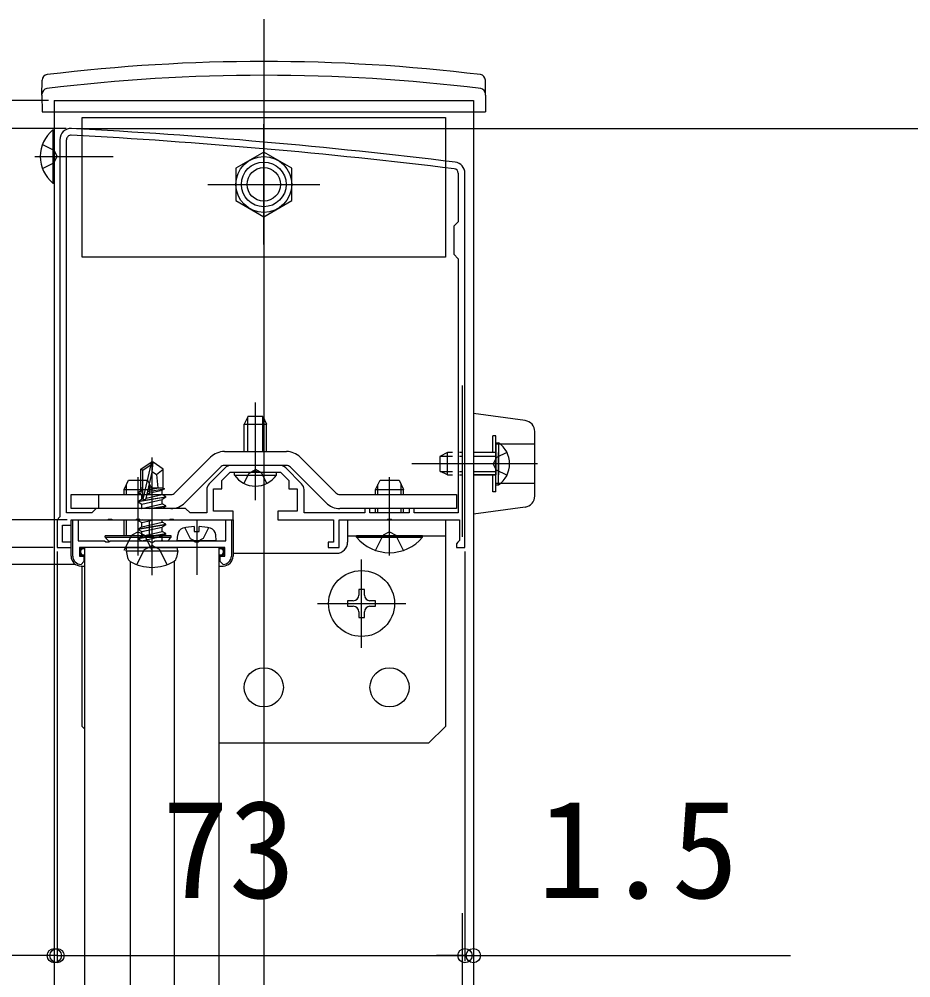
# Model space of a CAD drawing. Units: millimetres, scale not verified. Extents: x -1050 to 1050, y -1565 to 1555.
# Drawn here: x -759.7 to -600.1, y 1002.5 to 1174 of the extents above; entities that cross this region are included whole.
import ezdxf
from ezdxf.enums import TextEntityAlignment as Align

# ---------------------------------------------------------------- set-up
doc = ezdxf.new("R2010")
doc.units = ezdxf.units.MM
doc.header["$LTSCALE"] = 8
for name, color, linetype in [('0-2_YKK_11', 7, 'Continuous'), ('0-4_YKK_12', 2, 'Continuous'), ('0-5_YKK_13', 4, 'Continuous'), ('0-7_YKK_D', 6, 'Continuous')]:
    doc.layers.add(name, color=color, linetype=linetype)
doc.styles.add('ＭＳ ゴシック', font='')
doc.styles.get('ＭＳ ゴシック').set_extended_font_data('MS Gothic')

msp = doc.modelspace()

# ---------------------------------------------------------------- linework, layer by layer
at = {"layer": '0-2_YKK_11'}
for p, q in [((-751.22, 1085.667), (-751.22, 1152.467)), ((-722.856, 1093.728), (-725.681, 1090.904)), ((-713.044, 1094.167), (-721.796, 1094.167)), ((-709.159, 1090.904), (-711.984, 1093.728))]:
    msp.add_line(p, q, dxfattribs=at)
for points in [[(-752.42, 1152.467), (-752.42, 1084.967), (-752.92, 1084.467), (-752.92, 1079.467), (-750.42, 1079.467), (-750.42, 1080.467), (-751.92, 1080.467), (-751.92, 1083.467), (-750.42, 1083.467), (-750.42, 1084.467), (-743.878, 1084.467), (-743.695, 1084.587), (-743.145, 1084.587), (-742.962, 1084.467), (-738.878, 1084.467), (-738.695, 1084.587), (-738.145, 1084.587), (-737.962, 1084.467), (-732.878, 1084.467), (-732.695, 1084.587), (-732.145, 1084.587), (-731.962, 1084.467), (-721.42, 1084.467), (-721.42, 1085.967), (-724.92, 1085.967), (-724.92, 1089.967), (-723.42, 1089.967), (-723.42, 1091.467), (-721.92, 1092.967), (-717.878, 1092.967), (-717.695, 1093.087), (-717.145, 1093.087), (-716.962, 1092.967), (-712.92, 1092.967), (-711.42, 1091.467), (-711.42, 1089.967), (-709.92, 1089.967), (-709.92, 1085.967), (-713.42, 1085.967), (-713.42, 1084.467)], [(-713.42, 1084.467), (-703.42, 1084.467), (-703.42, 1080.467), (-704.42, 1080.467), (-704.42, 1079.467), (-702.42, 1079.467), (-702.42, 1084.467), (-693.878, 1084.467), (-693.695, 1084.587), (-693.145, 1084.587), (-692.962, 1084.467), (-680.92, 1084.467), (-680.92, 1080.759), (-681.17, 1080.463), (-681.42, 1080.167), (-681.42, 1079.467), (-679.92, 1079.467), (-679.92, 1146.467)], [(-681.12, 1146.467), (-681.12, 1137.767), (-681.92, 1136.967), (-681.92, 1131.967), (-681.12, 1131.167), (-681.12, 1085.667), (-689.02, 1085.667), (-689.02, 1086.467), (-689.92, 1086.467), (-689.92, 1085.667), (-696.92, 1085.667), (-696.92, 1086.467), (-697.82, 1086.467), (-697.82, 1085.667), (-708.72, 1085.667), (-708.72, 1089.843)], [(-726.12, 1089.843), (-726.12, 1085.667), (-729.12, 1085.667), (-729.92, 1086.467), (-745.92, 1086.467), (-746.72, 1085.667), (-751.22, 1085.667)], [(-750.12, 1077.967), (-750.12, 1084.467), (-749.12, 1084.467), (-749.12, 1080.667), (-744.44, 1080.667), (-744.18, 1080.517), (-743.66, 1080.517), (-743.4, 1080.667), (-736.44, 1080.667), (-736.18, 1080.517), (-735.92, 1080.367), (-735.66, 1080.517), (-735.4, 1080.667), (-728.44, 1080.667), (-728.18, 1080.517), (-727.66, 1080.517), (-727.4, 1080.667), (-722.72, 1080.667), (-722.72, 1084.467), (-721.72, 1084.467), (-721.72, 1077.967)], [(-735.92, 1079.467), (-748.92, 1079.467), (-748.92, 1077.967), (-748.12, 1077.967), (-748.12, 1076.967), (-748.62, 1076.467)], [(-723.22, 1076.467), (-723.72, 1076.967), (-723.72, 1077.967), (-722.92, 1077.967), (-722.92, 1079.467), (-735.92, 1079.467)]]:
    msp.add_lwpolyline(points, dxfattribs=at)
for centre, radius, start, end in [((-750.42, 1152.467), 2, 86.9684, 180.00001), ((-750.42, 1152.467), 0.8, 86.96839, 180.00001), ((-803.201, 155.868), 998.796, 83.01993, 86.96841), ((-803.201, 155.868), 999.996, 83.01993, 86.96841), ((-681.92, 1146.467), 2, 0.00001, 83.01993), ((-681.92, 1146.467), 0.8, 0.00001, 83.01993), ((-721.796, 1092.667), 1.5, 90.00002, 135.00001), ((-713.044, 1092.667), 1.5, 44.99999, 89.99998), ((-724.62, 1089.843), 1.5, 134.99999, 179.99998), ((-710.22, 1089.843), 1.5, 0.00002, 45.00001), ((-748.62, 1077.967), 1.5, 180.00001, 269.99999), ((-723.22, 1077.967), 1.5, 269.99978, 359.99976)]:
    msp.add_arc(centre, radius, start, end, dxfattribs=at)
at = {"layer": '0-4_YKK_12'}
for p, q in [((-715.92, 1174.038), (-715.92, 383.604)), ((-753.42, 1159.467), (-753.42, 1157.467)), ((-753.42, 1159.467), (-678.42, 1159.467)), ((-678.42, 1159.467), (-678.42, 1157.467)), ((-753.42, 1157.467), (-753.42, 627.867)), ((-678.42, 1157.467), (-678.42, 600.467)), ((-680.42, 1108.503), (-680.42, 1081.389)), ((-747.92, 643.467), (-747.92, 1079.467)), ((-723.92, 1079.467), (-747.92, 1079.467)), ((-723.92, 643.467), (-723.92, 1079.467)), ((-739.755, 643.467), (-739.755, 1076.967)), ((-731.885, 643.467), (-731.885, 1077.1)), ((-680.42, 1014.082), (-680.42, 905.223))]:
    msp.add_line(p, q, dxfattribs=at)
msp.add_circle((-715.92, 1144.467), 4, dxfattribs=at)
at = {"layer": '0-5_YKK_13'}
for p, q in [((-755.62, 1160.467), (-755.573, 1163.134)), ((-676.22, 1160.467), (-676.267, 1163.134)), ((-755.62, 1160.467), (-755.568, 1157.467)), ((-676.22, 1160.467), (-676.272, 1157.467)), ((-755.568, 1157.467), (-676.272, 1157.467)), ((-715.92, 1133.694), (-715.92, 1155.241)), ((-753.647, 1154.217), (-753.42, 1154.217)), ((-753.647, 1154.217), (-753.647, 1144.717)), ((-753.42, 1154.217), (-753.42, 1144.717)), ((-755.529, 1151.617), (-753.513, 1150.612)), ((-756.92, 1149.467), (-742.866, 1149.467)), ((-753.513, 1150.612), (-752.904, 1149.467)), ((-753.513, 1148.322), (-752.904, 1149.467)), ((-755.529, 1147.317), (-753.513, 1148.322)), ((-753.647, 1144.717), (-753.42, 1144.717)), ((-725.92, 1144.467), (-705.92, 1144.467)), ((-717.42, 1087.967), (-717.42, 1105.467)), ((-669.15, 1102.203), (-678.42, 1103.467)), ((-678.42, 1103.467), (-678.42, 1085.467)), ((-718.72, 1102.967), (-719.42, 1101.567)), ((-718.766, 1096.667), (-718.766, 1102.876)), ((-718.72, 1102.967), (-716.12, 1102.967)), ((-716.12, 1102.967), (-715.42, 1101.567)), ((-716.074, 1096.667), (-716.074, 1102.876)), ((-715.42, 1096.667), (-715.42, 1101.567)), ((-667.42, 1088.713), (-667.42, 1100.222)), ((-674.42, 1099.467), (-674.92, 1099.467)), ((-674.92, 1096.467), (-674.92, 1099.467)), ((-674.42, 1089.467), (-674.42, 1099.467)), ((-674.42, 1098.217), (-674.42, 1092.467)), ((-674.42, 1098.217), (-673.911, 1098.217)), ((-667.42, 1097.967), (-674.42, 1097.967)), ((-673.911, 1098.217), (-673.911, 1092.467)), ((-722.97, 1096.667), (-711.87, 1096.667)), ((-683.02, 1096.467), (-684.42, 1095.767)), ((-683.02, 1092.467), (-683.02, 1096.467)), ((-682.12, 1096.467), (-683.02, 1096.467)), ((-680.42, 1096.467), (-680.92, 1096.467)), ((-674.42, 1096.467), (-678.42, 1096.467)), ((-673.911, 1090.717), (-673.911, 1096.467)), ((-737.921, 1093.538), (-736.097, 1094.769)), ((-735.743, 1094.769), (-736.097, 1094.769)), ((-736.097, 1094.343), (-736.097, 1094.769)), ((-735.92, 1074.524), (-735.92, 1095.596)), ((-735.92, 1092.996), (-735.92, 1094.769)), ((-735.92, 1092.996), (-735.743, 1094.769)), ((-733.919, 1093.538), (-735.743, 1094.769)), ((-731.827, 1089.26), (-725.445, 1095.642)), ((-703.013, 1089.26), (-709.395, 1095.642)), ((-684.42, 1095.767), (-684.42, 1093.167)), ((-684.329, 1095.813), (-682.12, 1095.813)), ((-680.92, 1095.813), (-680.42, 1095.813)), ((-678.42, 1095.813), (-674.42, 1095.813)), ((-737.921, 1089.685), (-737.921, 1093.538)), ((-737.921, 1093.538), (-737.568, 1093.351)), ((-737.501, 1088.166), (-736.097, 1094.343)), ((-736.991, 1088.287), (-735.92, 1092.996)), ((-735.096, 1092.533), (-733.919, 1093.538)), ((-733.919, 1090.095), (-733.919, 1093.538)), ((-730.059, 1087.492), (-723.677, 1093.874)), ((-711.87, 1094.167), (-722.97, 1094.167)), ((-721.17, 1092.458), (-721.17, 1092.967)), ((-721.17, 1092.967), (-713.67, 1092.967)), ((-711.163, 1093.874), (-704.781, 1087.492)), ((-666.92, 1094.467), (-689.42, 1094.467)), ((-683.02, 1092.467), (-684.42, 1093.167)), ((-684.329, 1093.122), (-682.12, 1093.122)), ((-680.92, 1093.122), (-680.42, 1093.122)), ((-678.42, 1093.122), (-674.42, 1093.122)), ((-740.92, 1089.87), (-740.12, 1091.57)), ((-740.12, 1091.57), (-736.72, 1091.57)), ((-738.42, 1078.07), (-738.42, 1092.07)), ((-736.72, 1091.57), (-735.92, 1089.87)), ((-695.92, 1089.867), (-695.12, 1091.567)), ((-695.12, 1091.567), (-691.72, 1091.567)), ((-693.42, 1078.067), (-693.42, 1092.067)), ((-691.72, 1091.567), (-690.92, 1089.867)), ((-683.02, 1092.467), (-682.12, 1092.467)), ((-680.92, 1092.467), (-680.42, 1092.467)), ((-674.42, 1092.467), (-678.42, 1092.467)), ((-678.42, 1092.467), (-674.42, 1092.467)), ((-740.92, 1088.967), (-740.92, 1089.87)), ((-740.92, 1089.87), (-735.92, 1089.87)), ((-740.487, 1088.97), (-740.487, 1090.79)), ((-738.274, 1089.481), (-737.568, 1089.619)), ((-738.274, 1089.228), (-738.274, 1089.481)), ((-737.921, 1090.178), (-737.568, 1090.178)), ((-736.798, 1089.136), (-734.096, 1089.746)), ((-736.718, 1089.484), (-733.684, 1089.984)), ((-736.647, 1089.797), (-734.686, 1090.178)), ((-736.561, 1090.178), (-733.919, 1090.178)), ((-736.353, 1088.97), (-736.353, 1090.79)), ((-735.92, 1088.967), (-735.92, 1089.87)), ((-733.684, 1089.984), (-734.096, 1089.746)), ((-734.096, 1088.963), (-734.096, 1089.746)), ((-733.919, 1090.095), (-733.684, 1089.984)), ((-695.92, 1088.967), (-695.92, 1089.867)), ((-695.92, 1089.867), (-690.92, 1089.867)), ((-695.487, 1088.967), (-695.487, 1090.787)), ((-691.353, 1088.967), (-691.353, 1090.787)), ((-690.92, 1088.967), (-690.92, 1089.867)), ((-667.42, 1090.967), (-674.42, 1090.967)), ((-674.42, 1090.717), (-673.911, 1090.717)), ((-745.42, 1086.467), (-745.42, 1088.967)), ((-740.487, 1088.967), (-740.487, 1088.97)), ((-738.392, 1087.766), (-733.448, 1088.589)), ((-733.448, 1088.472), (-738.392, 1087.648)), ((-738.392, 1087.648), (-738.392, 1087.766)), ((-738.274, 1089.228), (-737.568, 1089.344)), ((-738.274, 1089.228), (-737.744, 1088.922)), ((-737.744, 1088.922), (-737.564, 1088.963)), ((-737.744, 1088.139), (-737.744, 1088.922)), ((-737.744, 1087.274), (-734.096, 1088.098)), ((-736.985, 1088.311), (-734.096, 1088.963)), ((-736.353, 1088.967), (-736.353, 1088.97)), ((-733.448, 1088.589), (-734.096, 1088.963)), ((-733.448, 1088.472), (-734.096, 1088.098)), ((-734.096, 1087.315), (-734.096, 1088.098)), ((-733.448, 1088.472), (-733.448, 1088.589)), ((-702.306, 1088.967), (-681.42, 1088.967)), ((-732.534, 1086.467), (-750.42, 1086.467)), ((-740.487, 1086.467), (-740.487, 1086.47)), ((-738.392, 1087.648), (-737.744, 1087.274)), ((-737.744, 1086.491), (-737.744, 1087.274)), ((-736.353, 1086.467), (-736.353, 1086.47)), ((-736.294, 1086.467), (-733.448, 1086.942)), ((-733.448, 1086.824), (-735.587, 1086.467)), ((-733.448, 1086.942), (-734.096, 1087.315)), ((-733.448, 1086.824), (-734.096, 1086.45)), ((-733.448, 1086.824), (-733.448, 1086.942)), ((-695.92, 1085.667), (-695.92, 1086.467)), ((-695.487, 1085.667), (-695.487, 1086.467)), ((-695.487, 1086.465), (-695.487, 1086.467)), ((-691.353, 1085.667), (-691.353, 1086.467)), ((-691.353, 1086.465), (-691.353, 1086.467)), ((-690.92, 1085.667), (-690.92, 1086.467)), ((-669.15, 1086.731), (-678.42, 1085.467)), ((-740.92, 1081.567), (-740.92, 1084.467)), ((-740.487, 1081.567), (-740.487, 1084.467)), ((-738.392, 1084.47), (-738.154, 1084.607)), ((-738.392, 1084.47), (-738.096, 1084.519)), ((-738.392, 1084.352), (-738.392, 1084.47)), ((-737.7, 1084.467), (-738.392, 1084.352)), ((-738.392, 1084.352), (-737.744, 1083.978)), ((-737.744, 1083.978), (-735.579, 1084.467)), ((-736.353, 1081.567), (-736.353, 1084.467)), ((-735.92, 1081.567), (-735.92, 1084.467)), ((-734.096, 1084.02), (-734.096, 1084.467)), ((-727.926, 1084.25), (-727.926, 1074.603)), ((-700.92, 1084.465), (-700.92, 1080.465)), ((-738.392, 1082.822), (-733.448, 1083.646)), ((-733.448, 1083.528), (-738.392, 1082.704)), ((-738.392, 1082.704), (-738.392, 1082.822)), ((-738.392, 1082.704), (-737.744, 1082.33)), ((-737.744, 1083.196), (-737.744, 1083.978)), ((-737.744, 1082.33), (-734.096, 1083.154)), ((-733.448, 1083.646), (-734.096, 1084.02)), ((-733.448, 1083.528), (-734.096, 1083.154)), ((-734.096, 1082.372), (-734.096, 1083.154)), ((-733.448, 1083.528), (-733.448, 1083.646)), ((-728.351, 1083.257), (-728.351, 1082.367)), ((-727.501, 1082.367), (-727.501, 1083.257)), ((-732.52, 1081.57), (-744.32, 1081.57)), ((-744.32, 1081.322), (-744.32, 1081.57)), ((-744.32, 1081.322), (-732.52, 1081.322)), ((-740.92, 1078.987), (-739.565, 1081.705)), ((-738.42, 1082.314), (-739.565, 1081.705)), ((-738.42, 1082.314), (-737.275, 1081.705)), ((-738.392, 1081.174), (-733.448, 1081.998)), ((-733.448, 1081.88), (-738.392, 1081.056)), ((-738.392, 1081.174), (-737.744, 1081.548)), ((-738.392, 1081.056), (-738.392, 1081.174)), ((-738.392, 1081.056), (-737.744, 1080.683)), ((-737.744, 1081.548), (-734.096, 1082.372)), ((-737.744, 1081.548), (-737.744, 1082.33)), ((-737.744, 1080.683), (-734.096, 1081.507)), ((-735.92, 1078.987), (-737.275, 1081.705)), ((-733.448, 1081.998), (-734.096, 1082.372)), ((-733.448, 1081.88), (-734.096, 1081.507)), ((-734.096, 1080.724), (-734.096, 1081.507)), ((-733.448, 1081.88), (-733.448, 1081.998)), ((-732.52, 1081.322), (-732.52, 1081.57)), ((-731.426, 1080.667), (-731.328, 1081.787)), ((-728.351, 1082.367), (-727.501, 1082.367)), ((-724.426, 1080.667), (-724.524, 1081.787)), ((-700.92, 1081.565), (-683.42, 1081.565)), ((-687.52, 1081.567), (-699.32, 1081.567)), ((-699.32, 1081.32), (-699.32, 1081.567)), ((-699.32, 1081.32), (-687.52, 1081.32)), ((-695.92, 1078.984), (-694.565, 1081.702)), ((-693.42, 1082.311), (-694.565, 1081.702)), ((-693.42, 1082.311), (-692.275, 1081.702)), ((-690.92, 1078.984), (-692.275, 1081.702)), ((-687.52, 1081.32), (-687.52, 1081.567)), ((-740.524, 1078.879), (-740.421, 1079.467)), ((-740.421, 1079.467), (-731.419, 1079.467)), ((-737.744, 1080.667), (-737.744, 1080.683)), ((-734.096, 1080.724), (-734.283, 1080.667)), ((-733.998, 1080.667), (-734.096, 1080.724)), ((-724.426, 1080.667), (-731.426, 1080.667)), ((-731.316, 1078.879), (-731.419, 1079.467)), ((-748.17, 1078.167), (-747.92, 1078.167)), ((-740.524, 1078.879), (-740.322, 1077.732)), ((-740.524, 1078.879), (-731.316, 1078.879)), ((-731.316, 1078.879), (-731.518, 1077.732)), ((-723.92, 1078.167), (-723.67, 1078.167)), ((-723.67, 1077.967), (-723.92, 1077.967)), ((-723.67, 1077.967), (-723.67, 1078.167)), ((-721.42, 1078.465), (-702.92, 1078.465)), ((-698.42, 1061.565), (-698.42, 1077.365)), ((-748.62, 1076.167), (-747.92, 1076.167)), ((-748.42, 1047.465), (-748.42, 1076.167)), ((-723.92, 1076.167), (-723.22, 1076.167)), ((-706.32, 1069.465), (-690.52, 1069.465)), ((-696.92, 1068.965), (-695.92, 1068.965)), ((-748.42, 1047.465), (-747.92, 1046.965)), ((-686.42, 1044.465), (-683.42, 1047.465)), ((-686.42, 1044.465), (-723.92, 1044.465))]:
    msp.add_line(p, q, dxfattribs=at)
for points in [[(-748.42, 1156.467), (-683.42, 1156.467), (-683.42, 1131.467), (-748.42, 1131.467)], [(-715.92, 1138.694), (-710.92, 1141.581), (-710.92, 1147.354), (-715.92, 1150.241), (-720.92, 1147.354), (-720.92, 1141.581)]]:
    msp.add_lwpolyline(points, close=True, dxfattribs=at)
for points in [[(-719.42, 1096.667), (-719.42, 1101.567), (-715.42, 1101.567)], [(-674.42, 1090.717), (-674.42, 1096.467), (-678.42, 1096.467)], [(-672.411, 1096.517), (-674.266, 1095.612), (-674.875, 1094.467)], [(-737.568, 1088.352), (-737.568, 1093.351), (-736.097, 1094.343)], [(-735.92, 1093.122), (-735.096, 1092.533), (-734.861, 1090.178)], [(-721.17, 1092.458), (-713.67, 1092.458), (-713.67, 1092.967)], [(-719.47, 1090.958), (-718.565, 1092.814), (-717.42, 1093.422)], [(-715.37, 1090.958), (-716.275, 1092.814), (-717.42, 1093.422)], [(-672.411, 1092.417), (-674.266, 1093.322), (-674.875, 1094.467)], [(-674.42, 1089.467), (-674.92, 1089.467), (-674.92, 1092.467)], [(-738.274, 1089.481), (-737.744, 1089.787), (-737.568, 1089.827)], [(-750.42, 1086.467), (-750.42, 1088.967), (-732.534, 1088.967)], [(-738.392, 1087.766), (-737.744, 1088.139), (-737.519, 1088.19)], [(-681.42, 1088.967), (-681.42, 1086.467), (-702.306, 1086.467)], [(-737.786, 1086.467), (-737.744, 1086.491), (-734.096, 1087.315)], [(-750.42, 1077.967), (-750.42, 1084.467), (-721.42, 1084.467), (-721.42, 1077.967)], [(-700.92, 1084.465), (-683.42, 1084.465), (-683.42, 1047.465)], [(-738.392, 1082.822), (-737.744, 1083.196), (-734.096, 1084.02)], [(-730.026, 1083.019), (-729.071, 1081.103), (-727.926, 1080.495)], [(-725.826, 1083.019), (-726.781, 1081.103), (-727.926, 1080.495)], [(-738.627, 1076.431), (-737.268, 1079.158), (-735.92, 1079.874)], [(-733.213, 1076.431), (-734.572, 1079.158), (-735.92, 1079.874)], [(-747.92, 1077.967), (-748.17, 1077.967), (-748.17, 1078.167)], [(-697.92, 1070.965), (-697.92, 1071.965), (-698.92, 1071.965), (-698.92, 1070.965)], [(-699.92, 1069.965), (-700.92, 1069.965), (-700.92, 1068.965), (-699.92, 1068.965)], [(-695.92, 1068.965), (-695.92, 1069.965), (-696.92, 1069.965)], [(-698.92, 1067.965), (-698.92, 1066.965), (-697.92, 1066.965), (-697.92, 1067.965)]]:
    msp.add_lwpolyline(points, dxfattribs=at)
for centre, radius in [((-715.92, 1144.467), 5), ((-715.92, 1144.467), 4), ((-715.92, 1144.467), 3), ((-698.42, 1069.465), 5.9), ((-715.92, 1054.465), 3.5), ((-693.42, 1054.465), 3.5)]:
    msp.add_circle(centre, radius, dxfattribs=at)
for centre, radius, start, end in [((-715.92, 846.467), 320, 83.0403, 96.9597), ((-754.574, 1163.117), 1, 96.9597, 179), ((-715.92, 846.467), 317.528, 82.97773, 97.02227), ((-677.266, 1163.117), 1, 1, 83.0403), ((-754.617, 1160.621), 1, 97.02227, 179), ((-677.223, 1160.621), 1, 1, 82.97773), ((-749.82, 1149.467), 6.1, 128.85935, 231.14065), ((-669.42, 1100.222), 2, 0, 82.23483), ((-676.447, 1094.467), 4.527, 304.06671, 55.93329), ((-722.97, 1093.167), 3.5, 90, 135), ((-711.87, 1093.167), 3.5, 45, 90), ((-722.97, 1093.167), 1, 90, 135), ((-711.87, 1093.167), 1, 45, 90), ((-717.42, 1094.994), 4.527, 214.06671, 325.93329), ((-737.276, 1088.352), 0.292, 180, 347.19096), ((-732.534, 1089.967), 1, 270, 315), ((-702.306, 1089.967), 1, 225, 270), ((-669.42, 1088.713), 2, 277.76517, 0), ((-732.534, 1089.967), 3.5, 270, 315), ((-702.306, 1089.967), 3.5, 225, 270), ((-730.033, 1081.673), 1.3, 105.88085, 175), ((-727.926, 1074.267), 9, 92.70664, 105.88085), ((-727.926, 1074.267), 9, 74.11915, 87.29336), ((-725.819, 1081.673), 1.3, 5, 74.11915), ((-738.42, 1086.27), 7.7, 219.98312, 227.62423), ((-738.42, 1086.27), 7.7, 313.3114, 320.01688), ((-693.42, 1086.267), 7.7, 219.98312, 320.01688), ((-748.17, 1078.717), 0.75, 70.52742, 270), ((-748.17, 1078.717), 0.55, 62.96235, 270), ((-733.86, 1079.703), 0.235, 269.85765, 270), ((-723.67, 1078.717), 0.75, 270, 109.47209), ((-723.67, 1078.717), 0.55, 270, 117.03694), ((-702.92, 1080.465), 2, 270, 0), ((-748.62, 1077.967), 1.8, 180, 270), ((-739.279, 1077.916), 1.059, 190, 239.36409), ((-732.561, 1077.916), 1.059, 300.63591, 350), ((-723.22, 1077.967), 1.8, 270, 0), ((-735.92, 1083.587), 7.651, 239.36409, 300.63591), ((-699.92, 1070.965), 1, 270, 0), ((-696.92, 1070.965), 1, 180, 270), ((-699.92, 1067.965), 1, 0, 90), ((-696.92, 1067.965), 1, 90, 180)]:
    msp.add_arc(centre, radius, start, end, dxfattribs=at)
at = {"layer": '0-7_YKK_D'}
for p, q in [((-754.42, 1159.467), (-914.42, 1159.467)), ((-751.314, 1154.465), (-914.42, 1154.465)), ((-751.42, 1154.467), (-834.42, 1154.467)), ((-749.42, 1154.467), (-514.42, 1154.467)), ((-749.42, 1154.467), (-554.42, 1154.467)), ((-751.12, 1084.467), (-784.42, 1084.467)), ((-753.62, 1079.467), (-834.42, 1079.467)), ((-753.62, 1079.467), (-834.42, 1079.467)), ((-753.62, 1079.467), (-784.42, 1079.467)), ((-752.92, 1078.767), (-752.92, 1005.467)), ((-752.92, 1078.767), (-752.92, 1005.467)), ((-679.92, 1078.767), (-679.92, 1005.467)), ((-679.92, 1078.767), (-679.92, 1005.467)), ((-749.62, 1076.467), (-834.42, 1076.467)), ((-749.62, 1076.467), (-834.42, 1076.467)), ((-753.42, 1023.465), (-753.42, 1005.467)), ((-678.42, 1023.465), (-678.42, 1005.467)), ((-753.42, 1006.467), (-812.62, 1006.467)), ((-752.92, 1006.467), (-753.42, 1006.467)), ((-752.92, 1006.467), (-747.82, 1006.467)), ((-752.92, 1006.467), (-679.92, 1006.467)), ((-679.92, 1006.467), (-685.02, 1006.467)), ((-679.92, 1006.467), (-678.42, 1006.467)), ((-678.42, 1006.467), (-621.675, 1006.467))]:
    msp.add_line(p, q, dxfattribs=at)
for centre in [(-753.42, 1006.467), (-752.92, 1006.467), (-752.92, 1006.467), (-679.92, 1006.467), (-679.92, 1006.467), (-678.42, 1006.467)]:
    msp.add_circle(centre, 1.275, dxfattribs=at)

# ---------------------------------------------------------------- texts
at = {"layer": '0-7_YKK_D', "style": 'ＭＳ ゴシック'}
for s, p in [('73', (-734.147, 1011.467)), ('1.5', (-666.902, 1011.467))]:
    msp.add_text(s, height=17.6, dxfattribs=at).set_placement(p, align=Align.BOTTOM_LEFT)

doc.saveas('drawing.dxf')
